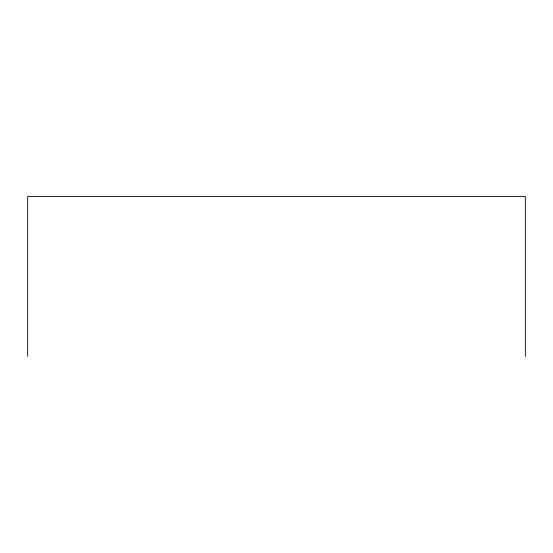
<?xml version="1.0" encoding="UTF-8"?>
<svg xmlns="http://www.w3.org/2000/svg" width="553" height="553" viewBox="0 0 553 553"><rect width="100%" height="100%" fill="white"/><g stroke="black" fill="none" stroke-linecap="round" stroke-linejoin="round"><path stroke-width="0.83" d="M525.35 356.45L525.35 196.55L27.65 196.55L27.65 356.45"/></g></svg>
